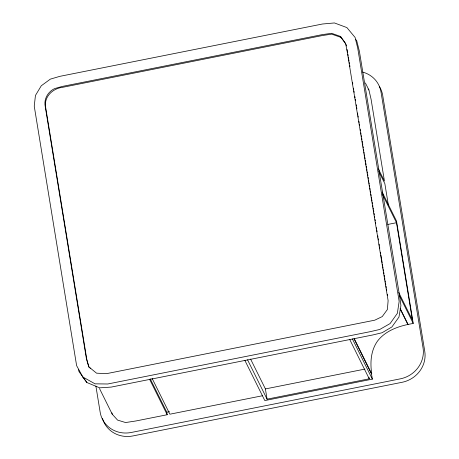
<?xml version="1.0" encoding="UTF-8"?>
<svg xmlns="http://www.w3.org/2000/svg" width="459" height="459" viewBox="0 0 459 459"><rect width="100%" height="100%" fill="white"/><g stroke="black" fill="none" stroke-linecap="round" stroke-linejoin="round"><path stroke-width="0.69" d="M387.763 224.451L396.496 222.713L412.383 319.986L398.716 292.458M382.135 192.063L396.507 221.014L413.226 323.411L407.85 324.484L400.202 309.073M250.585 359.07L265.405 388.928L364.951 369.088M150.208 378.801L166.778 412.176L169.469 411.643M166.778 412.176L167.196 414.735L135.927 420.966L125.6 422.544L117.579 420.105L112.243 414.213L99.511 388.543M262.588 395.727L169.882 414.202L152.044 378.256M247.539 359.799L267.075 399.169L369.243 378.807L369.019 377.441M354.061 338.845L371.52 374.016L372.358 379.134L264.82 400.569L244.859 360.361M345.725 44.012L341.089 37.42L331.691 34.144L322.316 35.555L62.717 87.296C53.118 88.254 44.167 96.407 45.527 106.58L86.774 359.19L88.822 366.867L96.556 373.178L106.511 373.66L374.762 320.187L382.232 316.59L387.39 309.504L388.119 300.668L347.205 51.724L345.604 43.41L340.515 36.439L331.622 33.306L322.195 34.632L62.269 86.435L54.575 88.604A16.61 15.56 -26.4 0 0 45.257 106.654L86.464 359.041L88.822 366.867M82.804 376.977L95.03 383.833L107.722 383.994L370.189 331.679L379.765 329.459L390.098 323.566L397.368 313.308L399.158 301.414L357.704 48.029L355.094 37.454L346.889 27.58L334.439 22.95L322.442 24.011L59.819 76.349L50.347 79.132L41.276 85.77L35.452 95.449L34.236 106.127L76.613 365.622L82.804 376.977L86.877 382.513L99.683 387.838L111.239 387.086L372.788 334.961L382.089 332.735L391.9 326.951L398.957 317.083L400.919 305.591L399.485 295.269L359.374 51.207L356.689 40.627L355.777 39.554M88.788 366.804L90.779 368.652M368.038 89.006L368.921 89.987L371.084 99.287L384.447 181.127L378.394 168.929M86.877 382.513L78.988 371.578L78.569 369.501M340.515 36.439L341.089 37.42M365.375 82.936L368.921 89.987M378.807 171.494L384.86 183.686L388.446 205.626M382.554 194.622L396.496 222.713M399.135 295.017L413.226 323.411M400.128 308.391L408.091 324.433C396.587 326.86 384.866 331.496 377.499 341.106C370.752 350.607 370.023 362.782 371.761 373.965L354.239 338.667M352.392 338.914L372.358 379.134M349.695 339.425L369.243 378.807M149.674 379.432L167.196 414.735M111.927 412.876L112.243 414.213M346.115 44.563L346.373 45.946M347.027 49.4L347.675 52.848M347.905 54.231L348.129 55.608M348.358 56.985L348.582 58.368M348.811 59.745L349.035 61.122M349.265 62.51L349.494 63.893M349.718 65.281L349.947 66.67M352.569 82.62L352.799 84.008M353.482 88.168L353.711 89.551M353.935 90.939L354.164 92.328M354.847 96.476L355.071 97.853M355.3 99.236L355.524 100.613M356.207 104.75L356.431 106.127M356.66 107.504L356.884 108.881M357.561 113.006L357.791 114.377M358.014 115.748L358.238 117.12M358.915 121.233L359.139 122.605M359.368 123.976L359.592 125.347M360.263 129.449L360.493 130.821M360.826 132.869L361.049 134.235M361.279 135.606L361.503 136.971M361.726 138.337L361.95 139.702M362.174 141.068L362.398 142.439M362.627 143.805L362.851 145.17M363.075 146.536L363.298 147.901M363.522 149.267L363.746 150.627M363.97 151.992L364.194 153.358M364.417 154.723L364.641 156.089M364.871 157.454L365.094 158.82M365.318 160.185L365.542 161.545M365.766 162.911L366.098 164.953M366.322 166.319L366.552 167.684M366.775 169.044L366.999 170.409M367.223 171.775L367.447 173.135M367.67 174.5L367.894 175.866M368.118 177.226L368.342 178.591M368.566 179.951L368.789 181.316M369.013 182.682L369.237 184.042M369.461 185.407L369.684 186.767M369.908 188.133L370.132 189.492M370.356 190.858L370.694 192.9M370.918 194.266L371.142 195.626M371.365 196.991L371.589 198.357M371.813 199.717L372.037 201.082M372.26 202.442L372.484 203.807M372.708 205.173L372.932 206.533M373.156 207.898L373.385 209.258M373.609 210.624L373.833 211.989M374.056 213.349L374.28 214.714M374.504 216.08L374.728 217.44M375.066 219.488L375.29 220.854M375.514 222.219L375.737 223.585M376.409 227.681L376.632 229.047M376.862 230.418L377.086 231.784M377.757 235.886L377.986 237.257M378.21 238.628L378.434 239.994M379.111 244.108L379.335 245.479M379.559 246.85L379.788 248.221M380.465 252.347L380.689 253.718M380.913 255.095L382.158 262.668M382.387 264.045L382.611 265.422M382.84 266.799L383.07 268.194M383.299 269.588L383.523 270.976M383.753 272.371L383.982 273.759M384.212 275.153L384.441 276.559M384.676 277.959L384.906 279.365M385.135 280.77L385.365 282.176M385.594 283.576L385.818 284.913M386.036 286.25L386.254 287.586M386.478 288.923L386.696 290.26M387.362 294.305L387.585 295.665M265.405 388.928L267.075 399.169M95.891 386.071L100.165 412.239A27.546 25.802 -26.4 0 0 131.228 432.476L400.346 378.841A27.546 25.802 -26.4 0 0 423.049 347.888L380.987 91.949A27.546 25.802 -26.4 0 0 362.547 72.052M379.346 86.464A27.546 25.802 -26.4 0 1 382.703 95.403L424.764 351.342A27.546 25.802 -26.4 0 1 402.061 382.301L132.944 435.935A27.546 25.802 -26.4 0 1 102.466 418.361"/></g></svg>
